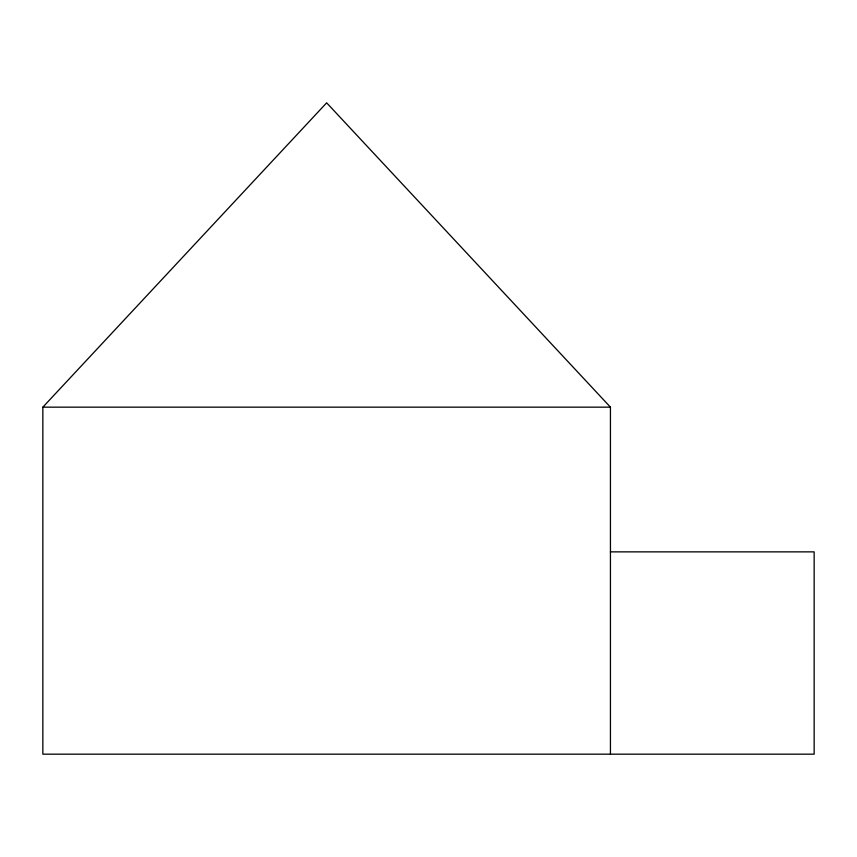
<?xml version="1.0" encoding="UTF-8"?>
<svg xmlns="http://www.w3.org/2000/svg" width="857" height="857" viewBox="0 0 857 857"><rect width="100%" height="100%" fill="white"/><g stroke="black" fill="none" stroke-linecap="round" stroke-linejoin="round"><path stroke-width="1.29" d="M610.441 551.865L814.15 551.865L814.15 754.171L42.85 754.171L42.85 407.161L326.646 102.829L610.441 407.161L610.441 754.171M42.85 407.161L610.441 407.161"/></g></svg>
